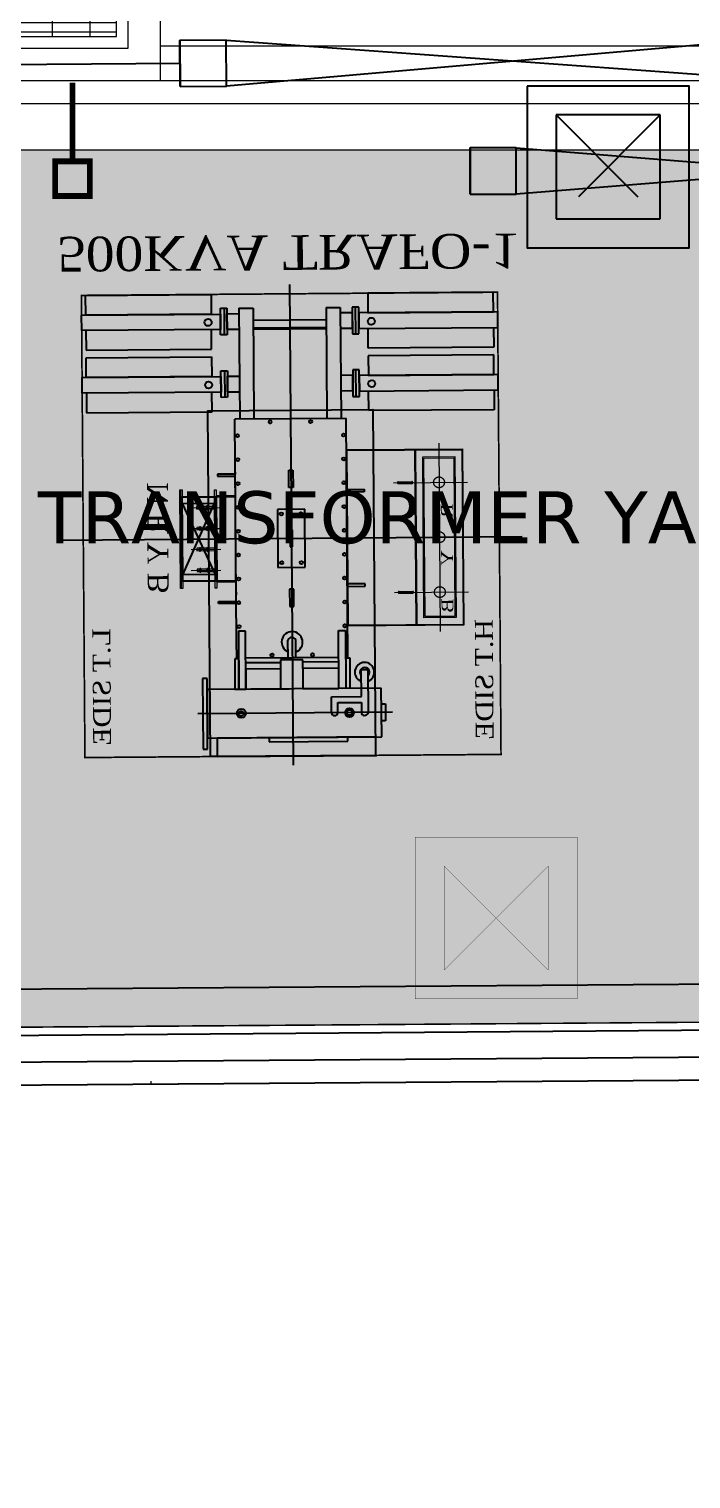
# Model space of a CAD drawing. Header units: millimetres. Extents: x 7964926 to 16080295, y -6277184 to -2986664.
# Drawn here: x 8046248 to 8049112, y -3153237 to -3146962 of the extents above; entities that cross this region are included whole.
import ezdxf
from ezdxf.enums import TextEntityAlignment as Align

# ---------------------------------------------------------------- set-up
doc = ezdxf.new("R2010")
doc.units = ezdxf.units.MM
doc.header["$LTSCALE"] = 2000
doc.header["$MEASUREMENT"] = 0
for name, pattern in [('( Hidden )', [0.375, 0.25, -0.125]), ('1', [0, 0, 0]), ('CENTER2', [1.125, 0.75, -0.125, 0.125, -0.125]), ('HIDDEN', [0.375, 0.25, -0.125])]:
    doc.linetypes.add(name, pattern=pattern)
for name, color, linetype in [('a-ele 0', 8, 'Continuous'), ('a-hatch', 8, 'Continuous'), ('a-text m', 8, 'Continuous'), ('EARTHPIT', 230, 'Continuous')]:
    doc.layers.add(name, color=color, linetype=linetype)
for name, color, linetype, lineweight in [('L-CHAMBERS', 50, 'Continuous', 5), ('L-compound wall', 7, 'Continuous', 20), ('L-CORECUT', 4, 'Continuous', 5), ('L-ELE 4', 27, 'Continuous', 9), ('L-kerb', 24, 'Continuous', 13), ('L-Paver 400x400', 250, '1', 13), ('site equipment', 8, 'Continuous', 15)]:
    doc.layers.add(name, color=color, linetype=linetype, lineweight=lineweight)
doc.styles.add('a-con txt m', font='verdana.ttf', dxfattribs={"height": 300})
doc.styles.add('DUT', font='dutcheb.ttf')
doc.styles.add('TXT', font='dutcheb.ttf', dxfattribs={"width": 0.75, "height": 700})

# ---------------------------------------------------------------- blocks, each defined once
blk = doc.blocks.new('hv2')
at = {"layer": 'site equipment', "color": 252, "linetype": 'CENTER2', "ltscale": 1000}
for p, q in [((-774.8110310086095, -1527.249613139999), (-774.8110310086095, 50.95703860024254)), ((-393.584134542854, -279.9999999999879), (-1014.747295860672, -279.9999999999879)), ((57.84069811924798, -739.999999999988), (-1040.027420253032, -739.999999999988)), ((-393.5841345428538, -1199.999999999988), (-1014.747295860671, -1199.999999999988))]:
    blk.add_line(p, q, dxfattribs=at)
at = {"layer": 'site equipment', "color": 252, "linetype": 'HIDDEN', "ltscale": 1000}
for p, q in [((-433.3068889761393, -272.499999999988), (-547.6699407859755, -272.499999999988)), ((-433.3068889761393, -287.499999999988), (-547.6699407859755, -287.499999999988)), ((-433.3068889761391, -1192.499999999988), (-547.6699407859753, -1192.499999999988)), ((-433.3068889761391, -1207.499999999988), (-547.6699407859753, -1207.499999999988))]:
    blk.add_line(p, q, dxfattribs=at)
at = {"layer": 'site equipment', "color": 4}
for points in [[(-975.0000000000052, 1.19229e-11), (-5.1017e-12, 1.19229e-11), (-4.7748e-12, -1479.999999999988), (-975.0000000000048, -1479.999999999988)], [(-974.8110310086099, 1.19229e-11), (-574.8110310086098, 1.19229e-11), (-574.8110310086098, -1479.999999999988), (-974.8110310086096, -1479.999999999988)], [(-967.3110310086099, -7.499999999988077), (-582.3110310086098, -7.499999999988077), (-582.3110310086098, -1472.499999999988), (-967.3110310086096, -1472.499999999988)], [(-909.8110310086099, -64.99999999998808), (-639.8110310086098, -64.99999999998808), (-639.8110310086098, -1414.999999999988), (-909.8110310086096, -1414.999999999988)], [(-899.81103100861, -74.99999999998806), (-649.8110310086098, -74.99999999998806), (-649.8110310086098, -1404.999999999988), (-899.8110310086098, -1404.999999999988)]]:
    blk.add_lwpolyline(points, close=True, dxfattribs=at)
at = {"layer": 'site equipment', "color": 8, "linetype": 'HIDDEN', "ltscale": 2000}
blk.add_lwpolyline([(-967.5000000000052, -7.499999999988077), (-7.500000000005103, -7.499999999988077), (-7.500000000005103, -1472.499999999988), (-967.5000000000048, -1472.499999999988)], close=True, dxfattribs=at)
for centre in [(-774.8110310086099, -279.9999999999881), (-774.8110310086098, -739.999999999988), (-774.8110310086098, -1199.999999999988)]:
    blk.add_circle(centre, 45.3651914144866, dxfattribs=at)
at = {"layer": 'site equipment', "color": 252, "linetype": 'HIDDEN', "ltscale": 1000}
for centre, start, end in [((-547.6699407859755, -279.999999999988), 90, 270), ((-433.3068889761393, -279.999999999988), 270, 90), ((-547.6699407859753, -1199.999999999988), 90, 270), ((-433.3068889761391, -1199.999999999988), 270, 90)]:
    blk.add_arc(centre, 7.5, start, end, dxfattribs=at)
blk = doc.blocks.new('lv1')
at = {"layer": 'site equipment', "color": 8, "linetype": 'CENTER2', "ltscale": 1000}
for p, q in [((-674.9999999999937, 90.00000000003695), (-674.9999999999937, 340.000000000024)), ((-499.9999999999977, 90.00000000003698), (-499.9999999999977, 340.0000000000241)), ((-325.0000000000018, 90.00000000003705), (-325.0000000000018, 340.0000000000241)), ((-149.9999999999971, 90.00000000003706), (-149.9999999999971, 340.0000000000241)), ((-695.0000000000003, 225.0000000000464), (-654.9999999999965, 225.0000000000464)), ((-695.0000000000001, 165.0000000000193), (-654.9999999999962, 165.0000000000193)), ((-519.9999999999953, 225.0000000000464), (-480.0000000000003, 225.0000000000464)), ((-519.9999999999953, 165.0000000000194), (-480.0000000000003, 165.0000000000194)), ((-344.9999999999994, 225.0000000000465), (-304.9999999999957, 225.0000000000465)), ((-344.9999999999994, 165.0000000000194), (-304.9999999999956, 165.0000000000194)), ((-169.9999999999947, 225.0000000000465), (-129.9999999999995, 225.0000000000465)), ((-169.9999999999947, 165.0000000000195), (-129.9999999999995, 165.0000000000195))]:
    blk.add_line(p, q, dxfattribs=at)
at = {"layer": 'site equipment', "color": 252, "linetype": 'HIDDEN', "ltscale": 1000}
for p, q in [((-685.0000000000013, 232.5000000000412), (-664.9999999999952, 232.5000000000412)), ((-685.0000000000013, 217.5000000000173), (-664.9999999999952, 217.5000000000173)), ((-685.0000000000013, 172.500000000014), (-664.9999999999952, 172.500000000014)), ((-685.0000000000013, 157.5000000000245), (-664.9999999999952, 157.5000000000245)), ((-509.9999999999966, 232.5000000000412), (-489.9999999999991, 232.5000000000412)), ((-509.9999999999966, 217.5000000000174), (-489.999999999999, 217.5000000000174)), ((-509.9999999999966, 172.5000000000141), (-489.999999999999, 172.5000000000141)), ((-509.9999999999966, 157.5000000000246), (-489.999999999999, 157.5000000000246)), ((-335.0000000000006, 232.5000000000413), (-314.9999999999944, 232.5000000000413)), ((-335.0000000000006, 217.5000000000174), (-314.9999999999944, 217.5000000000174)), ((-335.0000000000006, 172.5000000000141), (-314.9999999999944, 172.5000000000141)), ((-335.0000000000006, 157.5000000000246), (-314.9999999999944, 157.5000000000246)), ((-159.9999999999959, 232.5000000000413), (-139.9999999999983, 232.5000000000413)), ((-159.9999999999959, 217.5000000000174), (-139.9999999999983, 217.5000000000174)), ((-159.9999999999959, 172.5000000000143), (-139.9999999999983, 172.5000000000143)), ((-159.9999999999959, 157.5000000000246), (-139.9999999999983, 157.5000000000246))]:
    blk.add_line(p, q, dxfattribs=at)
at = {"layer": 'site equipment', "color": 150}
for points in [[(-825.0000000000017, 305.0000000000367), (1.9291e-12, 305.0000000000367), (1.9362e-12, 290.0000000000473), (-825.0000000000017, 290.0000000000473)], [(-769.9999999999997, 290.0000000000471), (-55, 290.0000000000471), (-55, 20.00000000002839), (-769.9999999999997, 20.00000000002839)], [(-825.0000000000014, 20.00000000002819), (2.0286e-12, 20.00000000002819), (2.0286e-12, 5.000000000038794), (-825.0000000000014, 5.000000000038794)], [(-825.0000000000014, 5.000000000038568), (2.0322e-12, 5.000000000038568), (2.0322e-12, 3.08376e-11), (-825.0000000000014, 3.08376e-11)]]:
    blk.add_lwpolyline(points, close=True, dxfattribs=at)
at = {"layer": 'site equipment', "color": 252, "linetype": 'HIDDEN', "ltscale": 1000}
for points in [[(-765.0000000000003, 290.0000000000471), (-59.99999999999942, 290.0000000000471), (-59.99999999999942, 20.00000000002839), (-765.0000000000003, 20.00000000002839)], [(-685.0000000000013, 290.0000000000471), (-685.0000000000013, 140.0000000000138), (-664.9999999999952, 140.0000000000138), (-664.9999999999952, 290.0000000000472)], [(-509.9999999999966, 290.0000000000472), (-509.9999999999966, 140.0000000000138), (-489.999999999999, 140.0000000000138), (-489.999999999999, 290.0000000000472)], [(-335.0000000000006, 290.0000000000472), (-335.0000000000006, 140.0000000000139), (-314.9999999999944, 140.0000000000139), (-314.9999999999944, 290.0000000000472)], [(-159.9999999999959, 290.0000000000473), (-159.9999999999959, 140.0000000000139), (-139.9999999999983, 140.0000000000139), (-139.9999999999983, 290.0000000000473)]]:
    blk.add_lwpolyline(points, close=True, dxfattribs=at)
blk = doc.blocks.new('E222')
at = {"layer": 'a-ele 0'}
for p, q in [((16233.94288785476, 4099.777950155549), (16233.94288785476, 4299.777950155549)), ((16433.9428878529, 4099.777950154617), (16433.9428878529, 4299.777950155549)), ((16433.9428878529, 4299.777950155549), (18933.9428878529, 4099.777950154617)), ((18933.9428878529, 4299.777950155549), (16433.9428878529, 4099.777950154617)), ((16699.6827564612, 3240.116467803251), (16699.68297478091, 1159.439777281135)), ((15817.93177370354, 3199.777952069417), (16360.71056786645, 3199.778000780847)), ((15817.93178264983, 3114.506947476417), (15817.93177370354, 3199.777952069417)), ((16360.71056786645, 3199.778000780847), (16360.7105768118, 3114.506996187847)), ((16400.37024838757, 3139.334725501482), (16428.37708130013, 3139.334728441201)), ((16400.37026044167, 3024.448917030357), (16400.37024838757, 3139.334725501482)), ((16416.03970082849, 3139.334727145266), (16416.0397128826, 3024.448918674607)), ((16428.37708130013, 3139.334728441201), (16428.37709335517, 3024.448919969146)), ((16480.25983752124, 3139.334733885247), (16541.92486719973, 3139.33474035468)), ((16480.25983752124, 3139.334733885247), (16480.25988796074, 2658.640148199163)), ((16541.92486719973, 3139.33474035468), (16541.92491764016, 2658.64015466813)), ((16857.44066104386, 3139.334773462266), (16919.10569072142, 3139.334779932629)), ((16857.44066104386, 3139.334773462266), (16857.44071147963, 2658.640187774785)), ((16919.10569072142, 3139.334779932629), (16919.10574115906, 2658.640194245148)), ((16970.98844694439, 3139.33478537621), (16970.98845899664, 3024.448976905085)), ((16998.99527985509, 3139.334788314998), (16970.98844694439, 3139.33478537621)), ((16983.32582741603, 3139.334786670748), (16983.32583947107, 3024.448978197761)), ((16998.99529191013, 3024.448979842011), (16998.99527985509, 3139.334788314998)), ((17581.43417584896, 3199.778120626695), (17038.65494769439, 3199.778071916197)), ((17038.65494769439, 3199.778071916197), (17038.65495663974, 3114.507067323663)), ((17581.43418479431, 3114.507116033696), (17581.43417584896, 3199.778120626695)), ((15799.6829837244, 3114.506945562084), (16400.37025099247, 3114.507000348065)), ((15799.68299075216, 3047.508304466493), (15799.6829837244, 3114.506945562084)), ((16360.7105768118, 3114.506996187847), (15817.93178264983, 3114.506947476417)), ((16400.37025099247, 3114.507000348065), (16400.3702580221, 3047.508359254338)), ((16428.3770837821, 3115.683814976364), (16480.25984000508, 3115.683820419945)), ((16428.37709087226, 3048.099833433516), (16428.3770837821, 3115.683814976364)), ((16541.92487264704, 3087.435325779487), (16857.44066648837, 3087.435358884279)), ((16970.98844942543, 3115.683871911373), (16919.10569320153, 3115.683866466862)), ((16970.98845651559, 3048.099890370853), (16970.98844942543, 3115.683871911373)), ((17599.6829837216, 3114.507117949426), (16998.99528246093, 3114.507063161582)), ((16998.99528246093, 3114.507063161582), (16998.99528949056, 3047.508422067389)), ((17038.65495663974, 3114.507067323663), (17581.43418479431, 3114.507116033696)), ((17599.68299075216, 3047.508476856165), (17599.6829837216, 3114.507117949426)), ((16400.3702580221, 3047.508359254338), (15799.68299075216, 3047.508304466493)), ((15817.93178967945, 3047.508306383621), (15817.93179862667, 2962.237301787827)), ((16360.71059279144, 2962.237350500189), (16360.71058384422, 3047.508355095051)), ((16428.37709335517, 3024.448919969146), (16400.37026044167, 3024.448917030357)), ((16428.37709087226, 3048.099833433516), (16480.25984709617, 3048.099838878028)), ((16541.92487614136, 3054.135653284379), (16857.44066998176, 3054.135686389171)), ((16541.9248767728, 3048.099845349323), (16857.44067061692, 3048.09987845365)), ((16970.98845651559, 3048.099890370853), (16919.10570029542, 3048.099884927273)), ((16970.98845899664, 3024.448976905085), (16998.99529191013, 3024.448979842011)), ((16998.99528949056, 3047.508422067389), (17599.68299075216, 3047.508476856165)), ((17038.65497261751, 2962.237421635538), (17038.65496366937, 3047.508426230401)), ((17581.43419182487, 3047.508474941831), (17581.43420077395, 2962.237470346969)), ((15817.93179862667, 2962.237301787827), (16360.71059279144, 2962.237350500189)), ((17581.43420077395, 2962.237470346969), (17038.65497261751, 2962.237421635538)), ((15817.93180210329, 2929.127634815872), (16360.71059626527, 2929.127683527768)), ((15817.93181104958, 2843.856630222406), (15817.93180210329, 2929.127634815872)), ((16360.71059626527, 2929.127683527768), (16360.71060521062, 2843.856678934768)), ((17581.43420424685, 2929.127803374082), (17038.65497609321, 2929.127754663117)), ((17038.65497609321, 2929.127754663117), (17038.65498503856, 2843.856750070583)), ((17581.43421319499, 2843.856798781548), (17581.43420424685, 2929.127803374082)), ((15799.68301212322, 2843.856628309004), (16400.37027938943, 2843.856683095451)), ((15799.68301915284, 2776.85798721388), (15799.68301212322, 2843.856628309004)), ((16360.71060521062, 2843.856678934768), (15817.93181104958, 2843.856630222406)), ((16400.37028883863, 2753.798599776347), (16400.37027678452, 2868.684408249334)), ((16400.37027678452, 2868.684408249334), (16428.37710969802, 2868.684411187656)), ((16400.37027938943, 2843.856683095451), (16400.37028641905, 2776.858042000793)), ((16416.03972922731, 2868.684409893118), (16416.03974128049, 2753.798601421062)), ((16428.37710969802, 2868.684411187656), (16428.37712175399, 2753.798602716066)), ((16428.37711927201, 2777.449516180437), (16428.37711217906, 2845.033497723285)), ((16428.37711217906, 2845.033497723285), (16480.25986840203, 2845.033503167331)), ((16970.98847782425, 2845.033554658294), (16919.10572160035, 2845.033549215645)), ((16998.99530825391, 2868.684471061919), (16970.98847534135, 2868.684468123131)), ((16970.98847534135, 2868.684468123131), (16970.98848739546, 2753.798659650609)), ((16970.98848491441, 2777.449573117309), (16970.98847782425, 2845.033554658294)), ((16983.32585581485, 2868.6844694186), (16983.32586786989, 2753.798660944215)), ((16998.99532031081, 2753.798662589863), (16998.99530825391, 2868.684471061919)), ((17599.68301212042, 2843.856800695416), (16998.99531086068, 2843.856745909434)), ((16998.99531086068, 2843.856745909434), (16998.99531789124, 2776.858104813844)), ((17038.65498503856, 2843.856750070583), (17581.43421319499, 2843.856798781548)), ((17599.68301915284, 2776.858159603086), (17599.68301212042, 2843.856800695416)), ((16400.37028641905, 2776.858042000793), (15799.68301915284, 2776.85798721388)), ((15817.9318180792, 2776.857989131939), (15817.93182702735, 2691.586984535679)), ((16360.71062118839, 2691.587033248041), (16360.71061224118, 2776.858037841507)), ((16428.37711927201, 2777.449516180437), (16480.25987549498, 2777.449521624949)), ((16970.98848491441, 2777.449573117309), (16919.10572869424, 2777.449567673728)), ((16998.99531789124, 2776.858104813844), (17599.68301915284, 2776.858159603086)), ((17038.65500101819, 2691.587104381993), (17038.65499206818, 2776.858108977322)), ((17581.43422022555, 2776.858157687821), (17581.43422917276, 2691.58715309389)), ((16428.37712175399, 2753.798602716066), (16400.37028883863, 2753.798599776347)), ((16970.98848739546, 2753.798659650609), (16998.99532031081, 2753.798662589863)), ((15817.93182702735, 2691.586984535679), (16360.71062118839, 2691.587033248041)), ((16940.4734972436, 2658.640196487308), (16458.89213187341, 2658.640145958401)), ((16458.89223235194, 1701.066858318634), (16458.89213187341, 2658.640145958401)), ((16940.47360595874, 1622.547282085754), (16940.4734972436, 2658.640196487308)), ((17581.43422917276, 2691.58715309389), (17038.65500101819, 2691.587104381993)), ((16458.89215677045, 2421.366957226768), (16383.02671970799, 2421.366949266289)), ((16383.02671970799, 2421.366949266289), (16383.02672059089, 2412.965597799048)), ((16383.02672059089, 2412.965597799048), (16458.89215765148, 2412.965605761391)), ((16458.89215586986, 2429.944865458645), (16458.89215683751, 2420.724514642265)), ((16690.61043489817, 2362.039416000247), (16690.61042712629, 2436.10994760599)), ((16690.61042712629, 2436.10994760599), (16708.75524869095, 2436.109949508682)), ((16708.75524869095, 2436.109949508682), (16708.7552564647, 2362.03941790387)), ((16940.47352124005, 2429.944915991276), (16940.4735222077, 2420.724565173499)), ((16458.89216306898, 2361.350991347339), (16458.89216218795, 2369.752342812717)), ((16708.7552564647, 2362.03941790387), (16690.61043489817, 2362.039416000247)), ((16940.4735294478, 2351.715660656337), (17016.9054076178, 2351.715668677353)), ((17016.90540880989, 2340.353199780919), (16940.47353064269, 2340.353191760835)), ((17016.9054076178, 2351.715668677353), (17016.90540880989, 2340.353199780919)), ((16229.2071357239, 2296.586830321234), (16368.56662713364, 1986.899157349952)), ((16229.20716822054, 1986.899142728187), (16368.56659464165, 2296.586844945327)), ((16759.25654635671, 2267.280713626183), (16640.10916489176, 2267.280701124109)), ((16640.10916489176, 2267.280701124109), (16640.10919126496, 2015.930892204866)), ((16759.25657272991, 2015.930904706009), (16759.25654635671, 2267.280713626183)), ((15700.8575108042, 2141.515482701361), (17698.50822681654, 2141.696090903599)), ((16704.80788207706, 2178.382522733882), (16694.5578478286, 2178.382521658205)), ((16694.5578478286, 2178.382521658205), (16694.55785554461, 2104.829083096236)), ((16704.80788979307, 2104.829084170982), (16704.80788207706, 2178.382522733882)), ((16694.55785554461, 2104.829083096236), (16704.80788979307, 2104.829084170982)), ((16640.10919126496, 2015.930892204866), (16759.25657272991, 2015.930904706009)), ((16458.89221038669, 1910.38307447359), (16458.89221158065, 1899.02060557669)), ((16690.61048115603, 1921.172187925782), (16690.61048892792, 1847.101656320505)), ((16708.75530272443, 1921.172189829871), (16690.61048115603, 1921.172187925782)), ((16708.75531049445, 1847.101658225059), (16708.75530272443, 1921.172189829871)), ((17016.90545051824, 1942.858472620602), (16940.47357235104, 1942.858464600053)), ((16940.47357354313, 1931.495995703153), (17016.9054517122, 1931.496003723703)), ((16940.47357575688, 1910.383125004824), (16940.47357695084, 1899.020656107459)), ((17016.9054517122, 1931.496003723703), (17016.90545051824, 1942.858472620602)), ((16383.02677753568, 1870.245941577945), (16458.89221459813, 1870.245949537959)), ((16383.02677841671, 1861.844590112101), (16383.02677753568, 1870.245941577945)), ((16458.89221547916, 1861.844598072115), (16383.02677841671, 1861.844590112101)), ((16690.61048892792, 1847.101656320505), (16708.75531049445, 1847.101658225059)), ((16459.52262791898, 1622.547231621109), (16459.52261967957, 1701.046923900023)), ((16498.4371329667, 1741.099090162199), (16468.29920064658, 1741.099086999427)), ((16468.29920064658, 1741.099086999427), (16468.29922690708, 1490.828608322423)), ((16498.43715922627, 1490.828611484729), (16498.4371329667, 1741.099090162199)), ((16681.77012478374, 1624.571432727389), (16681.77011668589, 1701.737188196741)), ((16715.6078246329, 1624.57143627759), (16715.60781653691, 1701.737191747874)), ((16900.9286887031, 1741.09913239628), (16931.06662102323, 1741.099135558121)), ((16900.92871496361, 1490.828653716948), (16900.9286887031, 1741.09913239628)), ((16931.06662102323, 1741.099135558121), (16931.06664728373, 1490.828656879719)), ((16468.29921308625, 1622.547232543118), (16451.0775347352, 1622.54723073449)), ((16451.0775347352, 1622.54723073449), (16451.07754855789, 1490.828606515191)), ((16468.29922690708, 1490.828608322423), (16468.29921308625, 1622.547232543118)), ((16900.92870093044, 1624.571455721743), (16498.4371451931, 1624.571413490455)), ((16498.43714721221, 1605.330854580272), (16648.5114443386, 1605.330870326608)), ((16498.43715020362, 1576.82133849943), (16498.43714721221, 1605.330854580272)), ((16648.51144733, 1576.821354245767), (16498.43715020362, 1576.82133849943)), ((16648.51144733, 1576.821354245767), (16498.43715020362, 1576.82133849943)), ((16498.43715020362, 1576.82133849943), (16498.43715922627, 1490.828611484729)), ((16744.81950862612, 1616.091967260465), (16648.51144320797, 1616.091957155615)), ((16648.51144320797, 1616.091957155615), (16648.51145635173, 1490.828627230599)), ((16744.81950959284, 1606.859705049544), (16744.81950862612, 1616.091967260465)), ((16744.81950959284, 1606.859705049544), (16900.92870278936, 1606.859721430577)), ((16744.81951258425, 1578.3501889701), (16744.81950959284, 1606.859705049544)), ((16900.92870577983, 1578.350205350667), (16744.81951258425, 1578.3501889701)), ((16900.92870577983, 1578.350205350667), (16744.81951258425, 1578.3501889701)), ((16744.81951258425, 1578.3501889701), (16744.81952176708, 1490.828637338243)), ((16931.06663346197, 1622.547281099017), (16948.28831181116, 1622.547282905783)), ((16948.28831181116, 1622.547282905783), (16948.28832563385, 1490.828658686485)), ((16997.4802402826, 1571.92196438415), (17027.69485818036, 1571.921967554837)), ((16997.48025255278, 1454.981361762155), (16997.4802402826, 1571.92196438415)), ((17027.6948776897, 1385.996684862301), (17027.69485818036, 1571.921967554837)), ((16311.2634027088, 1537.262441171799), (16311.26322486531, 1232.211061401293)), ((16330.62564864848, 1537.262443203479), (16311.2634027088, 1537.262441171799)), ((16330.62547080777, 1232.211063432041), (16330.62564864848, 1537.262443203479)), ((17084.07364469114, 1490.828672934789), (16330.46695830207, 1490.82859386038)), ((16330.46695830207, 1490.82859386038), (16330.46698051132, 1279.168905416503)), ((16451.07754855789, 1490.828606515191), (16468.29922690708, 1490.828608322423)), ((16468.29922690708, 1490.828608322423), (16498.43715922627, 1490.828611484729)), ((16498.43715922627, 1490.828611484729), (16685.09053466376, 1490.828631069511)), ((16744.81952176708, 1490.828637338243), (16900.92871496267, 1490.828653717879)), ((16868.45169671904, 1454.981348225381), (16997.48025255278, 1454.981361762155)), ((16868.4517039964, 1385.6073031025), (16868.45169671904, 1454.981348225381)), ((17084.07366689946, 1279.168984490912), (17084.07364469114, 1490.828672934789)), ((17131.36288988683, 1385.607330688741), (16289.47266799956, 1385.84698809497)), ((16895.1501194546, 1429.365781136323), (16997.48025524244, 1429.365791874006)), ((16895.15012404602, 1385.587205445394), (16895.1501194546, 1429.365781136323)), ((16997.48025524244, 1429.365791874006), (16997.48026034236, 1380.765120349824)), ((17084.07365962677, 1348.478709519841), (17084.07365187444, 1422.366013107356)), ((17084.07365187444, 1422.366013107356), (17101.69865379389, 1422.366014957894)), ((17101.69865379389, 1422.366014957894), (17101.69866154622, 1348.47871136805)), ((17101.69866154622, 1348.47871136805), (17084.07365962677, 1348.478709519841)), ((16330.46698051132, 1279.168905416503), (17084.07366689946, 1279.168984490912)), ((16371.74452610127, 1279.168909746688), (16371.7443245789, 1199.778001938015)), ((17060.6955209421, 1279.168982038274), (16371.74452610127, 1279.168909746688)), ((16937.3463494936, 1279.168969095219), (16597.48427303973, 1279.168933434412)), ((16597.48427303973, 1279.168933434412), (16597.48427487071, 1261.738143748138)), ((16597.48427487071, 1261.738143748138), (16937.34635132178, 1261.738179409876)), ((16937.34635132178, 1261.738179409876), (16937.3463494936, 1279.168969095219)), ((16311.26322486531, 1232.211061401293), (16330.62547080777, 1232.211063432041)), ((16371.7443245789, 1199.778001938015), (17060.69531941972, 1199.778074229602)), ((0, 200), (24399.68297478184, 200)), ((1.8626451e-09, 0), (24399.68297478184, 1.8626451e-09))]:
    blk.add_line(p, q, dxfattribs=at)
for points in [[(16233.94288785476, 4099.777950155549), (16433.9428878529, 4099.777950154617), (16433.9428878529, 4299.777950155549), (16233.94288785476, 4299.777950155549)], [(16342.75897959992, 1199.777998896781), (16342.75903240498, 2696.462870399468), (17056.60616263281, 2696.462945302949), (17056.60610982403, 1199.778073799796)], [(16229.20713290106, 2323.547269349452), (16368.56659181416, 2323.547283971217), (16368.56662999559, 1959.664252358489), (16229.20717108156, 1959.66423773719)], [(16376.30878370162, 2326.128015511204), (16376.30882242694, 1957.083522456698), (16458.89220548887, 1957.083531122654), (16458.89216676354, 2326.128024175763)], [(16376.30878397263, 2323.547284790315), (16376.30882215407, 1959.664253176655), (16458.89220521785, 1959.664261842146), (16458.89216703642, 2323.547293456272)], [(16229.20716822054, 1986.899142728187), (16229.2071357239, 2296.586830321234), (16368.56659464165, 2296.586844945327), (16368.56662713364, 1986.899157349952)]]:
    blk.add_lwpolyline(points, close=True, dxfattribs=at)
blk.add_lwpolyline([(16233.94288785476, 4199.777950154618), (8165.74008692894, 4199.777950155549)], dxfattribs=at)
at = {"layer": 'a-ele 0', "const_width": 7.142857142857138}
blk.add_lwpolyline([(15799.68297477532, 3199.777950155083), (15799.68297478091, 1199.777950154617), (17599.68297477904, 1199.77812254196), (17599.68297477532, 3199.778122542892)], close=True, dxfattribs=at)
at = {"layer": 'a-ele 0'}
for centre, radius in [((16346.77263562474, 3078.51488552196), 15.20655701395585), ((17052.59290538169, 3078.514959583059), 15.20655701395585), ((16346.7726640217, 2807.86456826888), 15.20655701395585), ((17052.59293378051, 2807.86464232998), 15.20655701395585), ((16612.31957596354, 2646.381769662257), 6.551734426947488), ((16787.04605572857, 2646.381787996274), 6.551734426947488), ((16470.52805879526, 2587.000228993129), 6.551734426947488), ((16928.83758535608, 2587.00027708197), 6.551734426947488), ((16470.52806962933, 2483.77100016689), 6.551734426947488), ((16928.83759618923, 2483.771048255731), 6.551734426947488), ((16470.52808046061, 2380.541771339718), 6.551734426947488), ((16928.83760702144, 2380.541819429956), 6.551734426947488), ((16470.52809129283, 2277.312542513945), 6.551734426947488), ((16928.83761785086, 2277.312590604182), 6.551734426947488), ((16657.17063153069, 2247.235580049921), 6.551734426947488), ((16742.19508392643, 2247.235588971991), 6.551734426947488), ((16470.52810212225, 2174.083313686773), 6.551734426947488), ((16928.83762868401, 2174.08336177608), 6.551734426947488), ((16470.52811295539, 2070.854084860999), 6.551734426947488), ((16928.83763951436, 2070.854132950306), 6.551734426947488), ((16657.1706536971, 2035.976016858592), 6.551734426947488), ((16742.19510609284, 2035.976025780663), 6.551734426947488), ((16470.52812378574, 1967.624856032897), 6.551734426947488), ((16928.83765034564, 1967.624904122203), 6.551734426947488), ((16470.52813461888, 1864.395627208519), 6.551734426947488), ((16928.83766117785, 1864.395675297361), 6.551734426947488), ((16470.52814545016, 1761.166398381814), 6.551734426947488), ((16928.83767201099, 1761.166446470656), 6.551734426947488), ((16612.31968189403, 1636.829817836173), 6.551734426947488), ((16787.04616166092, 1636.829836170189), 6.551734426947488), ((16477.60046808887, 1385.847007834352), 19.16929937034325), ((16476.97035902459, 1385.216100095771), 10.76904385756561), ((16945.50409401487, 1385.652469807304), 19.16929937034325), ((16945.50409401487, 1385.652469807304), 11.42710720835466)]:
    blk.add_circle(centre, radius, dxfattribs=at)
for centre, radius, start, end in [((16699.6829159325, 1692.515797802247), 45.51054229855274, 290.4822300158069, 246.821524927565), ((16698.68896741513, 1694.079113323707), 18.57131176696781, 24.35321450474366, 155.6467975558656), ((17012.06093707867, 1560.068469257094), 42.15438257618036, 291.7694702014804, 249.7639933406271), ((17012.81818082835, 1559.921706386376), 20.98369806079599, 315.1506338282239, 223.0342902123302), ((16881.80147899594, 1386.347784586251), 13.3702956334257, 183.1748124595444, 356.7389269423463), ((17011.48363848775, 1389.756593550555), 16.64155010426409, 212.7042423330597, 346.9421342300141)]:
    blk.add_arc(centre, radius, start, end, dxfattribs=at)
for name, p, xscale, yscale, zscale, rotation in [('hv2', (16940.47359157353, 1759.657681522891), 0.5161461448296932, 0.5161461448296932, 0.5161461448296932, 180.0000059703812), ('lv1', (16218.88425144553, 1928.695468011778), 0.5161461441312016, 0.5161461441312016, 0.5161461441312016, 270.0000059186896)]:
    blk.add_blockref(name, p, dxfattribs=dict(at, xscale=xscale, yscale=yscale, zscale=zscale, rotation=rotation))
at = {"layer": 'a-ele 0', "style": 'DUT', "text_generation_flag": 4, "width": 1.100000000093132}
blk.add_text('500KVA TRAFO-1', height=149.9999999999999, dxfattribs=at).set_placement((16695.40650381613, 3378.080912655685), align=Align.MIDDLE_CENTER)
at = {"layer": 'a-ele 0', "style": 'TXT', "text_generation_flag": 4}
blk.add_text('N R Y B', height=90.32557522226172, rotation=270.0000059764156, dxfattribs=at).set_placement((16122.11881245021, 2147.143199406564), align=Align.MIDDLE_CENTER)
at = {"layer": 'a-ele 0', "style": 'DUT', "text_generation_flag": 4}
for s, height, rotation, width, p in [('  R      Y      B', 51.61461441405143, 270.0000059764156, 1.200000000167807, (17398.75211189128, 2333.968571222387, -6.84889426183e-05)), ('H.T SIDE', 77.42192161915979, 270.0056342657431, 1.099999999829164, (17568.1400800487, 1785.372144498397)), ('L.T SIDE', 77.42192161915979, 270.0056342657431, 1.099999999829164, (15913.28831947408, 1758.086378494277))]:
    blk.add_text(s, height=height, rotation=rotation, dxfattribs=dict(at, width=width)).set_placement(p)
blk = doc.blocks.new('cb 1')
at = {"layer": 'L-Paver 400x400', "true_color": 0x636466}
h = blk.add_hatch(dxfattribs=at)
h.set_pattern_fill('GRATE', color=251, scale=1300)
h.set_pattern_definition([(0, (0, 0), (0, 40.625), []), (90, (0, 0), (-162.5, 9.950255243072245e-15), [])])
h.paths.add_polyline_path([(8080577.548487278, -3139539.649760513), (8079997.548487278, -3139539.649760513), (8079997.548487278, -3140119.649760513), (8080577.548487278, -3140119.649760513)])
at = {"layer": 'L-CHAMBERS', "color": 8}
blk.add_lwpolyline([(8079807.548487278, -3140309.649760513), (8080767.548487278, -3140309.649760513), (8080767.548487278, -3139349.649760513), (8079807.548487278, -3139349.649760513)], close=True, dxfattribs=at)
at = {"layer": 'L-CHAMBERS', "color": 37}
for points in [[(8079947.548487278, -3140169.649760513), (8080627.548487278, -3140169.649760513), (8080627.548487278, -3139489.649760513), (8079947.548487278, -3139489.649760513)], [(8079997.548487278, -3140119.649760513), (8080577.548487278, -3140119.649760513), (8080577.548487278, -3139539.649760513), (8079997.548487278, -3139539.649760513)]]:
    blk.add_lwpolyline(points, close=True, dxfattribs=at)
blk = doc.blocks.new('CU-1')
at = {"layer": 'EARTHPIT', "color": 7, "const_width": 1}
for points in [[(-349.9999999990687, 350), (-349.9999999990687, -350), (350, -350), (350, 350)], [(-224.9999999990687, 225), (-224.9999999990687, -225), (225, -225), (225, 225)]]:
    blk.add_lwpolyline(points, close=True, dxfattribs=at)
at = {"layer": 'EARTHPIT', "color": 253, "const_width": 1}
for points in [[(-224.9999999990687, -225), (225, 225)], [(-224.9999999990687, 225), (225, -225)]]:
    blk.add_lwpolyline(points, dxfattribs=at)
blk = doc.blocks.new('GI-1')
at = {"layer": 'EARTHPIT', "color": 8, "linetype": '( Hidden )'}
for p, q in [((-225, 225), (224.9999999990687, -225)), ((224.9999999990687, 225), (-225, -225))]:
    blk.add_line(p, q, dxfattribs=at)
at = {"layer": 'EARTHPIT', "color": 7}
blk.add_lwpolyline([(-350, 350), (-350, -350), (349.9999999990687, -350), (349.9999999990687, 350)], close=True, dxfattribs=at)
at = {"layer": 'EARTHPIT', "color": 7, "linetype": '( Hidden )'}
blk.add_lwpolyline([(-225, 225), (-225, -225), (224.9999999990687, -225), (224.9999999990687, 225)], close=True, dxfattribs=at)

msp = doc.modelspace()

# ---------------------------------------------------------------- hatches: boundary and pattern name
at = {"layer": 'a-hatch'}
h = msp.add_hatch(dxfattribs=at)
h.set_pattern_fill('TRIANG', color=251, scale=500)
h.set_pattern_definition([(59.99999999999999, (0, 0), (-93.74999981849642, 162.3797631047911), [93.75, -93.75]), (120, (0, 0), (-187.4999998184964, 1.047911618590192e-07), [93.74999999999999, -93.74999999999999]), (0, (-46.875, 81.1898815), (93.75, 162.379763), [93.75, -93.75])])
h.paths.add_polyline_path([(8031711.253577098, -3151385.561062782), (8053776.253577096, -3151227.695508309), (8053776.253577095, -3147484.965179923), (8031711.253577098, -3147484.965179923)])

# ---------------------------------------------------------------- linework, layer by layer
at = {"layer": 'a-ele 0', "lineweight": 25}
for p, q in [((8048156.133050919, -3147676.936700436), (8048156.133050919, -3147476.936700436)), ((8048156.265739821, -3147676.936710038), (8048156.265739821, -3147476.936710038)), ((8048356.133050919, -3147676.936700436), (8048356.133050919, -3147476.936700436)), ((8048356.133050919, -3147476.936700436), (8050856.133050919, -3147676.936700436)), ((8050856.133050919, -3147476.936700436), (8048356.133050919, -3147676.936700436)), ((8048356.265739821, -3147676.936710038), (8048356.265739821, -3147476.936710038)), ((8048356.265739821, -3147476.936710038), (8050856.265739821, -3147676.936710038)), ((8050856.265739821, -3147476.936710038), (8048356.265739821, -3147676.936710038))]:
    msp.add_line(p, q, dxfattribs=at)
for points in [[(8048156.133050919, -3147676.936700436), (8048356.133050919, -3147676.936700436), (8048356.133050919, -3147476.936700436), (8048156.133050919, -3147476.936700436)], [(8048156.265739821, -3147676.936710038), (8048356.265739821, -3147676.936710038), (8048356.265739821, -3147476.936710038), (8048156.265739821, -3147476.936710038)]]:
    msp.add_lwpolyline(points, close=True, dxfattribs=at)
at = {"layer": 'L-compound wall'}
msp.add_line((8024762.969591998, -3151435.273036674), (8063759.216478847, -3151156.27171616), dxfattribs=at)
at = {"layer": 'L-compound wall', "color": 7, "lineweight": 25}
msp.add_line((8024764.140387053, -3151585.26849918), (8063758.986169734, -3151306.277202962), dxfattribs=at)
at = {"layer": 'L-compound wall', "lineweight": 25}
msp.add_lwpolyline([(8175893.586245873, -3077164.374301981), (7980862.945159239, -3077508.090668121), (7978305.124828079, -3097896.607832287), (7976331.01029449, -3114636.526972916), (7971810.414036102, -3151672.070342278), (7992932.742771153, -3151954.453417468), (8024764.788228069, -3151685.265464583), (8063758.699941444, -3151406.280851228), (8108734.296880024, -3151866.177734863), (8174286.973501227, -3153236.992930519), (8175095.256693388, -3114965.032729664), (8270296.784206889, -3115122.376169953), (8270280.009804663, -3116338.856435483), (8274728.881882717, -3116451.333088821), (8275279.372631292, -3076529.724445269), (8270829.795642485, -3076468.367926075)], close=True, dxfattribs=at)
msp.add_lwpolyline([(8270829.928331669, -3076468.36793568), (8270829.928331386, -3076468.367935676), (8175893.718934774, -3077164.374311582), (7980863.07784814, -3077508.090677722), (7978305.25751698, -3097896.607841888), (7976331.142983392, -3114636.526982518), (7971810.546725001, -3151672.070351879), (7992932.875460055, -3151954.45342707), (8024764.920916971, -3151685.265474184), (8063758.832630344, -3151406.280860829), (8108734.429568924, -3151866.177744464), (8174287.106190126, -3153236.992940121), (8175095.389382288, -3114965.032739266), (8270296.916895788, -3115122.376179554), (8270280.142493565, -3116338.856445082)], dxfattribs=at)
at = {"layer": 'L-CORECUT', "color": 2, "const_width": 25}
for points in [[(8046437.017640119, -3147534.981042305), (8046437.017640119, -3147194.96647579)], [(8046437.017640118, -3147534.981042305), (8046437.017640118, -3147194.96647579)]]:
    msp.add_lwpolyline(points, dxfattribs=at)
for points in [[(8046362.017640119, -3147534.981042302), (8046512.017640119, -3147534.981042302), (8046512.017640119, -3147684.981042302), (8046362.017640119, -3147684.981042302)], [(8046362.017640118, -3147534.981042302), (8046512.017640118, -3147534.981042302), (8046512.017640118, -3147684.981042302), (8046362.017640118, -3147684.981042302)]]:
    msp.add_lwpolyline(points, close=True, dxfattribs=at)
at = {"layer": 'L-ELE 4'}
msp.add_lwpolyline([(8031711.190326478, -3147484.965291394), (8053776.190326475, -3147484.965291394), (8053776.634068131, -3151227.692786059), (8031709.448718239, -3151385.573975767)], close=True, dxfattribs=at)
at = {"layer": 'L-ELE 4', "color": 1}
msp.add_lwpolyline([(8046776.253577098, -3151527.783886374), (8046776.253577098, -3151514.804858721)], dxfattribs=at)
at = {"layer": 'L-kerb'}
for p, q in [((8046816.809501104, -3147034.96646662), (8057097.051720954, -3147034.96646662)), ((7997922.285093628, -3147184.96646662), (8061976.253577091, -3147184.96646662)), ((7998882.152404722, -3147184.96646662), (8061976.253577091, -3147184.966466618)), ((7997602.2866899, -3147284.96646662), (8061976.253577091, -3147284.96646662))]:
    msp.add_line(p, q, dxfattribs=at)

# ---------------------------------------------------------------- block references
at = {"rotation": 0.4322431287525199}
msp.add_blockref('E222', (8030700.155145597, -3151434.010376885), dxfattribs=at)
at = {"layer": 'EARTHPIT'}
for name, p in [('GI-1', (8048753.885642296, -3147559.580577617)), ('CU-1', (8048269.316016261, -3150809.580577617))]:
    msp.add_blockref(name, p, dxfattribs=at)
at = {"layer": 'L-CHAMBERS', "color": 8}
msp.add_blockref('cb 1', (-33950.73898617364, -6875.316706105135), dxfattribs=at)

# ---------------------------------------------------------------- texts
at = {"layer": 'a-text m', "insert": (8049588.46559377, -3148962.788115419), "char_height": 225, "attachment_point": 3, "style": 'a-con txt m'}
msp.add_mtext_dynamic_manual_height_columns('PROPOSED TRANSFORMER YARD', width=13833.92141627311, gutter_width=1, heights=[0], dxfattribs=at)

doc.saveas('drawing.dxf')
